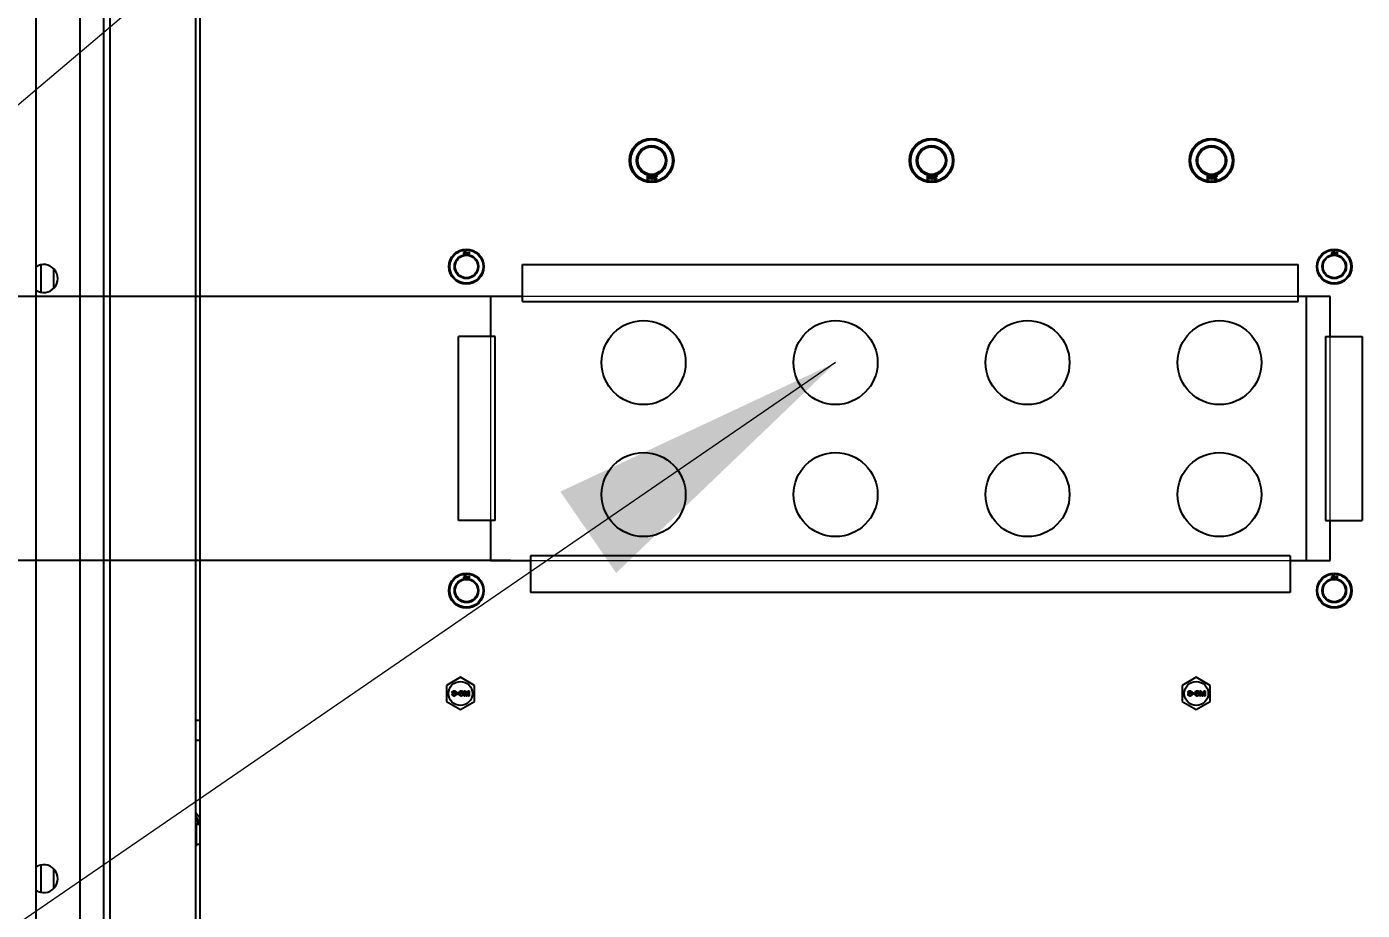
# Model space of a CAD drawing. Header units: millimetres. Extents: x 0 to 87554, y -20854 to 20404.
# Drawn here: x 7163.9 to 7497.8, y -14471.1 to -14250.3 of the extents above; entities that cross this region are included whole.
import ezdxf

# ---------------------------------------------------------------- set-up
doc = ezdxf.new("R2010")
doc.units = ezdxf.units.MM
doc.layers.get('0').update_dxf_attribs({"lineweight": 15})
doc.layers.get('Defpoints').update_dxf_attribs({"lineweight": 15})
for name, color, linetype in [('2401-00012-M3-8PWMC_0', 7, 'Continuous'), ('2401-00238-M5_0', 7, 'Continuous'), ('2401-00389_NFHS-M6-8_0', 7, 'Continuous'), ('2403-00165_B-M5-1_0', 7, 'Continuous'), ('4209-40888_0_0', 7, 'Continuous'), ('4209-DBFS01_0', 7, 'Continuous'), ('4212-KH001_041_0', 7, 'Continuous'), ('4215-12648_0', 7, 'Continuous'), ('4215-12654_1_0', 7, 'Continuous'), ('4215-12657_0', 7, 'Continuous'), ('4215-12661_1_0', 7, 'Continuous'), ('DT-240_0', 7, 'Continuous'), ('EM-S-M6-ZC_0', 7, 'Continuous'), ('EXTRUDED-37605_AA_0', 7, 'Continuous'), ('EXTRUDED-44050_AA_0', 7, 'Continuous'), ('EXTRUDED-45423_AA_0', 7, 'Continuous')]:
    doc.layers.add(name, color=color, linetype=linetype)
doc.layers.add('THICK', color=7, linetype='Continuous', lineweight=0)
doc.styles.get("Standard").update_dxf_attribs({"font": 'isocp.shx', "width": 0.707, "bigfont": 'hztxt.shx'})
doc.styles.add('仿宋', font='', dxfattribs={"width": 0.8})
doc.styles.get('仿宋').set_extended_font_data('仿宋_gb2312')
doc.dimstyles.new('12倍', dxfattribs={"dimscale": 21, "dimtxt": 3.5, "dimasz": 2.5, "dimexe": 1.5, "dimexo": 0, "dimgap": 1, "dimtad": 1, "dimtoh": 1, "dimdsep": 46, "dimtxsty": '仿宋', "dimcen": 2.5, "dimdle": 5, "dimclrd": 4, "dimclre": 4, "dimclrt": 3, "dimadec": 0, "dimazin": 0, "dimtfac": 1, "dimtmove": 0, "dimatfit": 3, "dimfxl": 1, "dimtolj": 1, "dimarcsym": 0})
doc.dimstyles.new('DJ', dxfattribs={"dimtxt": 75, "dimasz": 75, "dimexe": 20, "dimexo": 0, "dimgap": 20, "dimtad": 1, "dimdec": 1, "dimtxsty": 'Standard', "dimcen": 10, "dimclrd": 95, "dimclre": 95, "dimclrt": 95, "dimadec": 0, "dimazin": 0, "dimtfac": 1, "dimtdec": 1, "dimtmove": 1, "dimatfit": 3, "dimfxl": 1, "dimlwd": 13, "dimlwe": 15, "dimarcsym": 0})

# ---------------------------------------------------------------- blocks, each defined once
blk = doc.blocks.new('ju7888')
at = {"color": 6}
blk.add_lwpolyline([(291.29, -1195.58), (357.29, -1195.58), (357.29, -985.58), (291.29, -985.58)], close=True, dxfattribs=at)
at = {"layer": '2401-00012-M3-8PWMC_0', "color": 87, "linetype": 'Continuous'}
for p, q in [((423.24, -1268.28), (423.24, -1269.06)), ((428.24, -1268.28), (428.24, -1269.06)), ((422.81, -1269.06), (422.81, -1269.28)), ((428.66, -1269.06), (422.81, -1269.06)), ((428.66, -1269.06), (428.66, -1269.28))]:
    blk.add_line(p, q, dxfattribs=at)
at = {"layer": '2401-00238-M5_0', "color": 87, "linetype": 'Continuous'}
for p, q in [((397.29, -1268.28), (397.29, -1269.28)), ((402.29, -1268.28), (402.29, -1269.28))]:
    blk.add_line(p, q, dxfattribs=at)
at = {"layer": '2401-00389_NFHS-M6-8_0', "color": 87, "linetype": 'Continuous'}
for p, q in [((388.47, -1015.58), (386.45, -1019.08)), ((392.51, -1015.58), (388.47, -1015.58)), ((389.84, -1017.12), (389.84, -1016.88)), ((389.84, -1016.88), (391.14, -1016.88)), ((391, -1017.53), (389.84, -1017.12)), ((389.84, -1017.93), (391, -1017.53)), ((389.84, -1018.18), (389.84, -1017.93)), ((391.14, -1018.18), (389.84, -1018.18)), ((389.87, -1018.69), (389.95, -1018.55)), ((389.95, -1018.55), (390.06, -1018.47)), ((390.06, -1018.47), (390.2, -1018.42)), ((390.12, -1017.04), (391.14, -1017.42)), ((391.14, -1017.04), (390.12, -1017.04)), ((391.14, -1017.63), (390.12, -1018.01)), ((390.12, -1018.01), (391.14, -1018.01)), ((390.23, -1018.55), (390.14, -1018.58)), ((390.2, -1018.42), (390.39, -1018.39)), ((390.39, -1018.53), (390.23, -1018.55)), ((390.34, -1018.69), (390.45, -1018.53)), ((390.39, -1018.39), (390.59, -1018.39)), ((390.45, -1018.53), (390.39, -1018.53)), ((390.59, -1018.39), (390.78, -1018.42)), ((390.67, -1018.55), (390.59, -1018.58)), ((390.75, -1018.55), (390.67, -1018.55)), ((390.83, -1018.58), (390.75, -1018.55)), ((390.78, -1018.42), (390.92, -1018.47)), ((390.92, -1018.47), (391.03, -1018.55)), ((391.03, -1018.55), (391.11, -1018.69)), ((391.14, -1016.88), (391.14, -1017.04)), ((391.14, -1017.42), (391.14, -1017.63)), ((391.14, -1018.01), (391.14, -1018.18)), ((394.53, -1019.08), (392.51, -1015.58)), ((386.45, -1019.08), (388.47, -1022.58)), ((389.84, -1018.83), (389.87, -1018.69)), ((389.84, -1018.93), (389.84, -1018.83)), ((389.87, -1019.07), (389.84, -1018.93)), ((389.84, -1020.61), (389.87, -1020.48)), ((389.84, -1020.72), (389.84, -1020.61)), ((389.87, -1020.86), (389.84, -1020.72)), ((389.95, -1019.2), (389.87, -1019.07)), ((389.87, -1020.48), (389.95, -1020.34)), ((389.95, -1020.99), (389.87, -1020.86)), ((390.06, -1019.29), (389.95, -1019.2)), ((389.95, -1020.34), (390.03, -1020.26)), ((390.03, -1021.07), (389.95, -1020.99)), ((390, -1018.72), (389.98, -1018.8)), ((389.98, -1018.8), (389.98, -1018.96)), ((389.98, -1018.96), (390, -1019.04)), ((390, -1020.5), (389.98, -1020.61)), ((389.98, -1020.61), (389.98, -1020.72)), ((389.98, -1020.72), (390, -1020.83)), ((390.06, -1018.64), (390, -1018.72)), ((390, -1019.04), (390.06, -1019.12)), ((390.09, -1020.4), (390, -1020.5)), ((390, -1020.83), (390.09, -1020.94)), ((390.03, -1020.26), (390.17, -1020.21)), ((390.17, -1021.13), (390.03, -1021.07)), ((390.14, -1018.58), (390.06, -1018.64)), ((390.06, -1019.12), (390.14, -1019.18)), ((390.14, -1019.31), (390.06, -1019.29)), ((390.17, -1020.34), (390.09, -1020.4)), ((390.09, -1020.94), (390.17, -1020.99)), ((390.14, -1019.18), (390.14, -1019.31)), ((390.17, -1020.21), (390.25, -1020.21)), ((390.23, -1020.34), (390.17, -1020.34)), ((390.17, -1020.99), (390.23, -1020.99)), ((390.25, -1021.13), (390.17, -1021.13)), ((390.23, -1019.8), (390.23, -1019.75)), ((390.23, -1019.75), (390.42, -1019.75)), ((390.42, -1019.8), (390.23, -1019.8)), ((390.31, -1020.4), (390.23, -1020.34)), ((390.23, -1020.99), (390.31, -1020.94)), ((390.25, -1020.21), (390.36, -1020.26)), ((390.36, -1021.07), (390.25, -1021.13)), ((390.28, -1019.61), (390.31, -1019.58)), ((390.42, -1019.75), (390.28, -1019.61)), ((390.28, -1019.94), (390.42, -1019.8)), ((390.31, -1019.96), (390.28, -1019.94)), ((390.31, -1018.83), (390.34, -1018.69)), ((390.31, -1018.96), (390.31, -1018.83)), ((390.34, -1019.1), (390.31, -1018.96)), ((390.31, -1019.58), (390.47, -1019.75)), ((390.47, -1019.8), (390.31, -1019.96)), ((390.39, -1020.5), (390.31, -1020.4)), ((390.31, -1020.94), (390.39, -1020.83)), ((390.42, -1019.23), (390.34, -1019.1)), ((390.36, -1020.26), (390.45, -1020.34)), ((390.45, -1020.99), (390.36, -1021.07)), ((390.42, -1020.61), (390.39, -1020.5)), ((390.39, -1020.83), (390.42, -1020.72)), ((390.5, -1019.31), (390.42, -1019.23)), ((390.42, -1020.72), (390.42, -1020.61)), ((390.47, -1018.72), (390.45, -1018.8)), ((390.45, -1018.8), (390.45, -1018.99)), ((390.45, -1018.99), (390.47, -1019.07)), ((390.45, -1020.34), (390.47, -1020.4)), ((390.47, -1020.94), (390.45, -1020.99)), ((390.53, -1018.64), (390.47, -1018.72)), ((390.47, -1019.07), (390.53, -1019.15)), ((390.47, -1019.75), (390.64, -1019.58)), ((390.64, -1019.96), (390.47, -1019.8)), ((390.47, -1020.4), (390.5, -1020.34)), ((390.5, -1020.99), (390.47, -1020.94)), ((390.64, -1019.37), (390.5, -1019.31)), ((390.5, -1020.34), (390.59, -1020.23)), ((390.59, -1021.1), (390.5, -1020.99)), ((390.59, -1018.58), (390.53, -1018.64)), ((390.53, -1019.15), (390.59, -1019.2)), ((390.67, -1019.61), (390.53, -1019.75)), ((390.53, -1019.75), (390.72, -1019.75)), ((390.53, -1019.8), (390.67, -1019.94)), ((390.72, -1019.8), (390.53, -1019.8)), ((390.56, -1020.5), (390.53, -1020.61)), ((390.53, -1020.61), (390.53, -1020.72)), ((390.53, -1020.72), (390.56, -1020.83)), ((390.61, -1020.4), (390.56, -1020.5)), ((390.56, -1020.83), (390.61, -1020.94)), ((390.59, -1019.2), (390.67, -1019.23)), ((390.59, -1020.23), (390.72, -1020.18)), ((390.72, -1021.15), (390.59, -1021.1)), ((390.72, -1020.31), (390.61, -1020.4)), ((390.61, -1020.94), (390.72, -1021.02)), ((390.78, -1019.37), (390.64, -1019.37)), ((390.64, -1019.58), (390.67, -1019.61)), ((390.67, -1019.94), (390.64, -1019.96)), ((390.67, -1019.23), (390.75, -1019.23)), ((390.72, -1019.75), (390.72, -1019.8)), ((390.72, -1020.18), (390.81, -1020.18)), ((390.81, -1020.31), (390.72, -1020.31)), ((390.72, -1021.02), (390.81, -1021.02)), ((390.81, -1021.15), (390.72, -1021.15)), ((390.75, -1019.23), (390.83, -1019.2)), ((390.92, -1019.31), (390.78, -1019.37)), ((390.81, -1020.18), (390.94, -1020.23)), ((390.92, -1020.4), (390.81, -1020.31)), ((390.81, -1021.02), (390.92, -1020.94)), ((390.94, -1021.1), (390.81, -1021.15)), ((390.92, -1018.64), (390.83, -1018.58)), ((390.83, -1019.2), (390.92, -1019.15)), ((390.97, -1018.72), (390.92, -1018.64)), ((390.92, -1019.15), (390.97, -1019.07)), ((391.03, -1019.23), (390.92, -1019.31)), ((390.97, -1020.5), (390.92, -1020.4)), ((390.92, -1020.94), (390.97, -1020.83)), ((390.94, -1020.23), (391.03, -1020.31)), ((391.03, -1021.02), (390.94, -1021.1)), ((391, -1018.8), (390.97, -1018.72)), ((390.97, -1019.07), (391, -1018.99)), ((391, -1020.61), (390.97, -1020.5)), ((390.97, -1020.83), (391, -1020.72)), ((391, -1018.99), (391, -1018.8)), ((391, -1020.72), (391, -1020.61)), ((391.11, -1019.1), (391.03, -1019.23)), ((391.03, -1020.31), (391.11, -1020.45)), ((391.11, -1020.88), (391.03, -1021.02)), ((391.11, -1018.69), (391.14, -1018.83)), ((391.14, -1018.96), (391.11, -1019.1)), ((391.11, -1020.45), (391.14, -1020.59)), ((391.14, -1020.75), (391.11, -1020.88)), ((391.14, -1018.83), (391.14, -1018.96)), ((391.14, -1020.59), (391.14, -1020.75)), ((392.51, -1022.58), (394.53, -1019.08)), ((388.47, -1022.58), (392.51, -1022.58)), ((388.47, -1199.58), (386.45, -1203.08)), ((392.51, -1199.58), (388.47, -1199.58)), ((389.84, -1201.12), (389.84, -1200.88)), ((389.84, -1200.88), (391.14, -1200.88)), ((391, -1201.53), (389.84, -1201.12)), ((389.84, -1201.93), (391, -1201.53)), ((389.84, -1202.18), (389.84, -1201.93)), ((391.14, -1202.18), (389.84, -1202.18)), ((390.12, -1201.04), (391.14, -1201.42)), ((391.14, -1201.04), (390.12, -1201.04)), ((391.14, -1201.63), (390.12, -1202.01)), ((390.12, -1202.01), (391.14, -1202.01)), ((391.14, -1200.88), (391.14, -1201.04)), ((391.14, -1201.42), (391.14, -1201.63)), ((391.14, -1202.01), (391.14, -1202.18)), ((394.53, -1203.08), (392.51, -1199.58)), ((386.45, -1203.08), (388.47, -1206.58)), ((389.84, -1202.83), (389.87, -1202.69)), ((389.84, -1202.93), (389.84, -1202.83)), ((389.87, -1203.07), (389.84, -1202.93)), ((389.84, -1204.61), (389.87, -1204.48)), ((389.84, -1204.72), (389.84, -1204.61)), ((389.87, -1204.86), (389.84, -1204.72)), ((389.87, -1202.69), (389.95, -1202.55)), ((389.95, -1203.2), (389.87, -1203.07)), ((389.87, -1204.48), (389.95, -1204.34)), ((389.95, -1204.99), (389.87, -1204.86)), ((389.95, -1202.55), (390.06, -1202.47)), ((390.06, -1203.29), (389.95, -1203.2)), ((389.95, -1204.34), (390.03, -1204.26)), ((390.03, -1205.07), (389.95, -1204.99)), ((390, -1202.72), (389.98, -1202.8)), ((389.98, -1202.8), (389.98, -1202.96)), ((389.98, -1202.96), (390, -1203.04)), ((390, -1204.5), (389.98, -1204.61)), ((389.98, -1204.61), (389.98, -1204.72)), ((389.98, -1204.72), (390, -1204.83)), ((390.06, -1202.64), (390, -1202.72)), ((390, -1203.04), (390.06, -1203.12)), ((390.09, -1204.4), (390, -1204.5)), ((390, -1204.83), (390.09, -1204.94)), ((390.03, -1204.26), (390.17, -1204.21)), ((390.17, -1205.13), (390.03, -1205.07)), ((390.06, -1202.47), (390.2, -1202.42)), ((390.14, -1202.58), (390.06, -1202.64)), ((390.06, -1203.12), (390.14, -1203.18)), ((390.14, -1203.31), (390.06, -1203.29)), ((390.17, -1204.34), (390.09, -1204.4)), ((390.09, -1204.94), (390.17, -1204.99)), ((390.23, -1202.55), (390.14, -1202.58)), ((390.14, -1203.18), (390.14, -1203.31)), ((390.17, -1204.21), (390.25, -1204.21)), ((390.23, -1204.34), (390.17, -1204.34)), ((390.17, -1204.99), (390.23, -1204.99)), ((390.25, -1205.13), (390.17, -1205.13)), ((390.2, -1202.42), (390.39, -1202.39)), ((390.39, -1202.53), (390.23, -1202.55)), ((390.23, -1203.8), (390.23, -1203.75)), ((390.23, -1203.75), (390.42, -1203.75)), ((390.42, -1203.8), (390.23, -1203.8)), ((390.31, -1204.4), (390.23, -1204.34)), ((390.23, -1204.99), (390.31, -1204.94)), ((390.25, -1204.21), (390.36, -1204.26)), ((390.36, -1205.07), (390.25, -1205.13)), ((390.28, -1203.61), (390.31, -1203.58)), ((390.42, -1203.75), (390.28, -1203.61)), ((390.28, -1203.94), (390.42, -1203.8)), ((390.31, -1203.96), (390.28, -1203.94)), ((390.31, -1202.83), (390.34, -1202.69)), ((390.31, -1202.96), (390.31, -1202.83)), ((390.34, -1203.1), (390.31, -1202.96)), ((390.31, -1203.58), (390.47, -1203.75)), ((390.47, -1203.8), (390.31, -1203.96)), ((390.39, -1204.5), (390.31, -1204.4)), ((390.31, -1204.94), (390.39, -1204.83)), ((390.34, -1202.69), (390.45, -1202.53)), ((390.42, -1203.23), (390.34, -1203.1)), ((390.36, -1204.26), (390.45, -1204.34)), ((390.45, -1204.99), (390.36, -1205.07)), ((390.39, -1202.39), (390.59, -1202.39)), ((390.45, -1202.53), (390.39, -1202.53)), ((390.42, -1204.61), (390.39, -1204.5)), ((390.39, -1204.83), (390.42, -1204.72)), ((390.5, -1203.31), (390.42, -1203.23)), ((390.42, -1204.72), (390.42, -1204.61)), ((390.47, -1202.72), (390.45, -1202.8)), ((390.45, -1202.8), (390.45, -1202.99)), ((390.45, -1202.99), (390.47, -1203.07)), ((390.45, -1204.34), (390.47, -1204.4)), ((390.47, -1204.94), (390.45, -1204.99)), ((390.53, -1202.64), (390.47, -1202.72)), ((390.47, -1203.07), (390.53, -1203.15)), ((390.47, -1203.75), (390.64, -1203.58)), ((390.64, -1203.96), (390.47, -1203.8)), ((390.47, -1204.4), (390.5, -1204.34)), ((390.5, -1204.99), (390.47, -1204.94)), ((390.64, -1203.37), (390.5, -1203.31)), ((390.5, -1204.34), (390.59, -1204.23)), ((390.59, -1205.1), (390.5, -1204.99)), ((390.59, -1202.58), (390.53, -1202.64)), ((390.53, -1203.15), (390.59, -1203.2)), ((390.67, -1203.61), (390.53, -1203.75)), ((390.53, -1203.75), (390.72, -1203.75)), ((390.53, -1203.8), (390.67, -1203.94)), ((390.72, -1203.8), (390.53, -1203.8)), ((390.56, -1204.5), (390.53, -1204.61)), ((390.53, -1204.61), (390.53, -1204.72)), ((390.53, -1204.72), (390.56, -1204.83)), ((390.61, -1204.4), (390.56, -1204.5)), ((390.56, -1204.83), (390.61, -1204.94)), ((390.59, -1202.39), (390.78, -1202.42)), ((390.67, -1202.55), (390.59, -1202.58)), ((390.59, -1203.2), (390.67, -1203.23)), ((390.59, -1204.23), (390.72, -1204.18)), ((390.72, -1205.15), (390.59, -1205.1)), ((390.72, -1204.31), (390.61, -1204.4)), ((390.61, -1204.94), (390.72, -1205.02)), ((390.78, -1203.37), (390.64, -1203.37)), ((390.64, -1203.58), (390.67, -1203.61)), ((390.67, -1203.94), (390.64, -1203.96)), ((390.75, -1202.55), (390.67, -1202.55)), ((390.67, -1203.23), (390.75, -1203.23)), ((390.72, -1203.75), (390.72, -1203.8)), ((390.72, -1204.18), (390.81, -1204.18)), ((390.81, -1204.31), (390.72, -1204.31)), ((390.72, -1205.02), (390.81, -1205.02)), ((390.81, -1205.15), (390.72, -1205.15)), ((390.83, -1202.58), (390.75, -1202.55)), ((390.75, -1203.23), (390.83, -1203.2)), ((390.78, -1202.42), (390.92, -1202.47)), ((390.92, -1203.31), (390.78, -1203.37)), ((390.81, -1204.18), (390.94, -1204.23)), ((390.92, -1204.4), (390.81, -1204.31)), ((390.81, -1205.02), (390.92, -1204.94)), ((390.94, -1205.1), (390.81, -1205.15)), ((390.92, -1202.64), (390.83, -1202.58)), ((390.83, -1203.2), (390.92, -1203.15)), ((390.92, -1202.47), (391.03, -1202.55)), ((390.97, -1202.72), (390.92, -1202.64)), ((390.92, -1203.15), (390.97, -1203.07)), ((391.03, -1203.23), (390.92, -1203.31)), ((390.97, -1204.5), (390.92, -1204.4)), ((390.92, -1204.94), (390.97, -1204.83)), ((390.94, -1204.23), (391.03, -1204.31)), ((391.03, -1205.02), (390.94, -1205.1)), ((391, -1202.8), (390.97, -1202.72)), ((390.97, -1203.07), (391, -1202.99)), ((391, -1204.61), (390.97, -1204.5)), ((390.97, -1204.83), (391, -1204.72)), ((391, -1202.99), (391, -1202.8)), ((391, -1204.72), (391, -1204.61)), ((391.03, -1202.55), (391.11, -1202.69)), ((391.11, -1203.1), (391.03, -1203.23)), ((391.03, -1204.31), (391.11, -1204.45)), ((391.11, -1204.88), (391.03, -1205.02)), ((391.11, -1202.69), (391.14, -1202.83)), ((391.14, -1202.96), (391.11, -1203.1)), ((391.11, -1204.45), (391.14, -1204.59)), ((391.14, -1204.75), (391.11, -1204.88)), ((391.14, -1202.83), (391.14, -1202.96)), ((391.14, -1204.59), (391.14, -1204.75)), ((392.51, -1206.58), (394.53, -1203.08)), ((388.47, -1206.58), (392.51, -1206.58))]:
    blk.add_line(p, q, dxfattribs=at)
at = {"layer": '2403-00165_B-M5-1_0', "color": 87, "linetype": 'Continuous'}
for p, q in [((280.09, -984.01), (280.09, -983.88)), ((280.09, -983.88), (280.79, -983.88)), ((280.71, -984.23), (280.09, -984.01)), ((280.09, -984.44), (280.71, -984.23)), ((280.09, -984.58), (280.09, -984.44)), ((280.78, -984.58), (280.09, -984.58)), ((280.09, -985.19), (280.09, -984.69)), ((280.09, -984.69), (280.48, -984.69)), ((280.16, -984.76), (280.16, -985.19)), ((280.4, -984.76), (280.16, -984.76)), ((280.24, -983.96), (280.79, -984.17)), ((280.79, -983.96), (280.24, -983.96)), ((280.79, -984.28), (280.24, -984.49)), ((280.24, -984.49), (280.78, -984.49)), ((280.34, -984.91), (280.36, -984.84)), ((280.34, -985), (280.34, -984.91)), ((280.36, -985.07), (280.34, -985)), ((280.36, -984.84), (280.4, -984.76)), ((280.4, -985.14), (280.36, -985.07)), ((280.46, -985.19), (280.4, -985.14)), ((280.43, -984.85), (280.42, -984.91)), ((280.42, -984.91), (280.42, -985)), ((280.42, -985), (280.43, -985.06)), ((280.48, -984.79), (280.43, -984.85)), ((280.43, -985.06), (280.46, -985.1)), ((280.46, -985.1), (280.51, -985.13)), ((280.48, -984.69), (280.48, -984.79)), ((280.51, -985.13), (280.55, -985.14)), ((280.55, -985.14), (280.58, -985.14)), ((280.58, -985.14), (280.62, -985.13)), ((280.61, -984.69), (280.67, -984.72)), ((280.61, -984.78), (280.61, -984.69)), ((280.67, -984.81), (280.61, -984.78)), ((280.62, -985.13), (280.67, -985.1)), ((280.67, -984.72), (280.73, -984.76)), ((280.7, -984.85), (280.67, -984.81)), ((280.67, -985.1), (280.7, -985.06)), ((280.73, -985.14), (280.67, -985.19)), ((280.71, -984.91), (280.7, -984.85)), ((280.7, -985.06), (280.71, -985)), ((280.71, -985), (280.71, -984.91)), ((280.73, -984.76), (280.77, -984.84)), ((280.77, -985.07), (280.73, -985.14)), ((280.77, -984.84), (280.79, -984.91)), ((280.79, -985), (280.77, -985.07)), ((280.79, -983.88), (280.79, -983.96)), ((280.79, -984.17), (280.79, -984.28)), ((280.79, -984.91), (280.79, -985)), ((361.09, -984.01), (361.09, -983.88)), ((361.09, -983.88), (361.79, -983.88)), ((361.71, -984.23), (361.09, -984.01)), ((361.09, -984.44), (361.71, -984.23)), ((361.09, -984.58), (361.09, -984.44)), ((361.78, -984.58), (361.09, -984.58)), ((361.09, -985.19), (361.09, -984.69)), ((361.09, -984.69), (361.48, -984.69)), ((361.16, -984.76), (361.16, -985.19)), ((361.4, -984.76), (361.16, -984.76)), ((361.24, -983.96), (361.79, -984.17)), ((361.79, -983.96), (361.24, -983.96)), ((361.79, -984.28), (361.24, -984.49)), ((361.24, -984.49), (361.78, -984.49)), ((361.34, -984.91), (361.36, -984.84)), ((361.34, -985), (361.34, -984.91)), ((361.36, -985.07), (361.34, -985)), ((361.36, -984.84), (361.4, -984.76)), ((361.4, -985.14), (361.36, -985.07)), ((361.46, -985.19), (361.4, -985.14)), ((361.43, -984.85), (361.42, -984.91)), ((361.42, -984.91), (361.42, -985)), ((361.42, -985), (361.43, -985.06)), ((361.48, -984.79), (361.43, -984.85)), ((361.43, -985.06), (361.46, -985.1)), ((361.46, -985.1), (361.51, -985.13)), ((361.48, -984.69), (361.48, -984.79)), ((361.51, -985.13), (361.55, -985.14)), ((361.55, -985.14), (361.58, -985.14)), ((361.58, -985.14), (361.62, -985.13)), ((361.61, -984.69), (361.67, -984.72)), ((361.61, -984.78), (361.61, -984.69)), ((361.67, -984.81), (361.61, -984.78)), ((361.62, -985.13), (361.67, -985.1)), ((361.67, -984.72), (361.73, -984.76)), ((361.7, -984.85), (361.67, -984.81)), ((361.67, -985.1), (361.7, -985.06)), ((361.73, -985.14), (361.67, -985.19)), ((361.71, -984.91), (361.7, -984.85)), ((361.7, -985.06), (361.71, -985)), ((361.71, -985), (361.71, -984.91)), ((361.73, -984.76), (361.77, -984.84)), ((361.77, -985.07), (361.73, -985.14)), ((361.77, -984.84), (361.79, -984.91)), ((361.79, -985), (361.77, -985.07)), ((361.79, -983.88), (361.79, -983.96)), ((361.79, -984.17), (361.79, -984.28)), ((361.79, -984.91), (361.79, -985)), ((280.16, -985.19), (280.09, -985.19)), ((280.54, -985.22), (280.46, -985.19)), ((280.59, -985.22), (280.54, -985.22)), ((280.67, -985.19), (280.59, -985.22)), ((361.16, -985.19), (361.09, -985.19)), ((361.54, -985.22), (361.46, -985.19)), ((361.59, -985.22), (361.54, -985.22)), ((361.67, -985.19), (361.59, -985.22)), ((280.09, -1201.01), (280.09, -1200.88)), ((280.09, -1200.88), (280.79, -1200.88)), ((280.71, -1201.23), (280.09, -1201.01)), ((280.09, -1201.44), (280.71, -1201.23)), ((280.09, -1201.58), (280.09, -1201.44)), ((280.78, -1201.58), (280.09, -1201.58)), ((280.09, -1202.19), (280.09, -1201.69)), ((280.09, -1201.69), (280.48, -1201.69)), ((280.16, -1202.19), (280.09, -1202.19)), ((280.16, -1201.76), (280.16, -1202.19)), ((280.4, -1201.76), (280.16, -1201.76)), ((280.24, -1200.96), (280.79, -1201.17)), ((280.79, -1200.96), (280.24, -1200.96)), ((280.79, -1201.28), (280.24, -1201.49)), ((280.24, -1201.49), (280.78, -1201.49)), ((280.34, -1201.91), (280.36, -1201.84)), ((280.34, -1202), (280.34, -1201.91)), ((280.36, -1202.07), (280.34, -1202)), ((280.36, -1201.84), (280.4, -1201.76)), ((280.4, -1202.14), (280.36, -1202.07)), ((280.46, -1202.19), (280.4, -1202.14)), ((280.43, -1201.85), (280.42, -1201.91)), ((280.42, -1201.91), (280.42, -1202)), ((280.42, -1202), (280.43, -1202.06)), ((280.48, -1201.79), (280.43, -1201.85)), ((280.43, -1202.06), (280.46, -1202.1)), ((280.46, -1202.1), (280.51, -1202.13)), ((280.54, -1202.22), (280.46, -1202.19)), ((280.48, -1201.69), (280.48, -1201.79)), ((280.51, -1202.13), (280.55, -1202.14)), ((280.59, -1202.22), (280.54, -1202.22)), ((280.55, -1202.14), (280.58, -1202.14)), ((280.58, -1202.14), (280.62, -1202.13)), ((280.67, -1202.19), (280.59, -1202.22)), ((280.61, -1201.69), (280.67, -1201.72)), ((280.61, -1201.78), (280.61, -1201.69)), ((280.67, -1201.81), (280.61, -1201.78)), ((280.62, -1202.13), (280.67, -1202.1)), ((280.67, -1201.72), (280.73, -1201.76)), ((280.7, -1201.85), (280.67, -1201.81)), ((280.67, -1202.1), (280.7, -1202.06)), ((280.73, -1202.14), (280.67, -1202.19)), ((280.71, -1201.91), (280.7, -1201.85)), ((280.7, -1202.06), (280.71, -1202)), ((280.71, -1202), (280.71, -1201.91)), ((280.73, -1201.76), (280.77, -1201.84)), ((280.77, -1202.07), (280.73, -1202.14)), ((280.77, -1201.84), (280.79, -1201.91)), ((280.79, -1202), (280.77, -1202.07)), ((280.79, -1200.88), (280.79, -1200.96)), ((280.79, -1201.17), (280.79, -1201.28)), ((280.79, -1201.91), (280.79, -1202)), ((361.09, -1201.01), (361.09, -1200.88)), ((361.09, -1200.88), (361.79, -1200.88)), ((361.71, -1201.23), (361.09, -1201.01)), ((361.09, -1201.44), (361.71, -1201.23)), ((361.09, -1201.58), (361.09, -1201.44)), ((361.78, -1201.58), (361.09, -1201.58)), ((361.09, -1202.19), (361.09, -1201.69)), ((361.09, -1201.69), (361.48, -1201.69)), ((361.16, -1202.19), (361.09, -1202.19)), ((361.16, -1201.76), (361.16, -1202.19)), ((361.4, -1201.76), (361.16, -1201.76)), ((361.24, -1200.96), (361.79, -1201.17)), ((361.79, -1200.96), (361.24, -1200.96)), ((361.79, -1201.28), (361.24, -1201.49)), ((361.24, -1201.49), (361.78, -1201.49)), ((361.34, -1201.91), (361.36, -1201.84)), ((361.34, -1202), (361.34, -1201.91)), ((361.36, -1202.07), (361.34, -1202)), ((361.36, -1201.84), (361.4, -1201.76)), ((361.4, -1202.14), (361.36, -1202.07)), ((361.46, -1202.19), (361.4, -1202.14)), ((361.43, -1201.85), (361.42, -1201.91)), ((361.42, -1201.91), (361.42, -1202)), ((361.42, -1202), (361.43, -1202.06)), ((361.48, -1201.79), (361.43, -1201.85)), ((361.43, -1202.06), (361.46, -1202.1)), ((361.46, -1202.1), (361.51, -1202.13)), ((361.54, -1202.22), (361.46, -1202.19)), ((361.48, -1201.69), (361.48, -1201.79)), ((361.51, -1202.13), (361.55, -1202.14)), ((361.59, -1202.22), (361.54, -1202.22)), ((361.55, -1202.14), (361.58, -1202.14)), ((361.58, -1202.14), (361.62, -1202.13)), ((361.67, -1202.19), (361.59, -1202.22)), ((361.61, -1201.69), (361.67, -1201.72)), ((361.61, -1201.78), (361.61, -1201.69)), ((361.67, -1201.81), (361.61, -1201.78)), ((361.62, -1202.13), (361.67, -1202.1)), ((361.67, -1201.72), (361.73, -1201.76)), ((361.7, -1201.85), (361.67, -1201.81)), ((361.67, -1202.1), (361.7, -1202.06)), ((361.73, -1202.14), (361.67, -1202.19)), ((361.71, -1201.91), (361.7, -1201.85)), ((361.7, -1202.06), (361.71, -1202)), ((361.71, -1202), (361.71, -1201.91)), ((361.73, -1201.76), (361.77, -1201.84)), ((361.77, -1202.07), (361.73, -1202.14)), ((361.77, -1201.84), (361.79, -1201.91)), ((361.79, -1202), (361.77, -1202.07)), ((361.79, -1200.88), (361.79, -1200.96)), ((361.79, -1201.17), (361.79, -1201.28)), ((361.79, -1201.91), (361.79, -1202))]:
    blk.add_line(p, q, dxfattribs=at)
for centre, radius in [((283.79, -984.58), 4.38), ((283.79, -984.58), 4.17), ((283.79, -984.58), 3.01), ((283.79, -984.58), 2.81), ((364.79, -984.58), 4.38), ((364.79, -984.58), 4.17), ((364.79, -984.58), 3.01), ((364.79, -984.58), 2.81), ((283.79, -1201.58), 4.38), ((283.79, -1201.58), 4.17), ((283.79, -1201.58), 3.01), ((283.79, -1201.58), 2.81), ((364.79, -1201.58), 4.38), ((364.79, -1201.58), 4.17), ((364.79, -1201.58), 3.01), ((364.79, -1201.58), 2.81)]:
    blk.add_circle(centre, radius, dxfattribs=at)
at = {"layer": '4209-40888_0_0', "color": 87, "linetype": 'Continuous'}
for p, q in [((283.29, -1308.02), (290.29, -1308.02)), ((433.29, -1308.02), (440.29, -1308.02))]:
    blk.add_line(p, q, dxfattribs=at)
at = {"layer": '4209-DBFS01_0', "color": 87, "linetype": 'Continuous'}
blk.add_line((291.29, -991.58), (357.29, -991.58), dxfattribs=at)
at = {"layer": '4212-KH001_041_0', "color": 87, "linetype": 'Continuous'}
for p, q in [((585.29, -1269.28), (-2.71, -1269.28)), ((-2.71, -1290.78), (585.29, -1290.78)), ((585.29, -1292.28), (-2.71, -1292.28)), ((289.23, -1304.78), (284.35, -1304.78)), ((439.23, -1304.78), (434.35, -1304.78))]:
    blk.add_line(p, q, dxfattribs=at)
at = {"layer": '4215-12648_0', "color": 87, "linetype": 'Continuous'}
for p, q in [((301.29, -986.78), (301.29, -977.58)), ((301.29, -977.58), (347.29, -977.58)), ((347.29, -986.78), (347.29, -977.58)), ((291.29, -985.58), (291.29, -993.58)), ((301.29, -985.58), (291.29, -985.58)), ((301.29, -986.78), (347.29, -986.78)), ((357.29, -985.58), (347.29, -985.58)), ((357.29, -995.58), (357.29, -985.58)), ((283.29, -1187.58), (283.29, -993.58)), ((292.49, -993.58), (283.29, -993.58)), ((292.49, -1187.58), (292.49, -993.58)), ((356.09, -995.58), (356.09, -1185.58)), ((356.09, -995.58), (365.29, -995.58)), ((365.29, -995.58), (365.29, -1185.58)), ((292.49, -1187.58), (283.29, -1187.58)), ((291.29, -1187.58), (291.29, -1195.58)), ((356.09, -1185.58), (365.29, -1185.58)), ((357.29, -1195.58), (357.29, -1185.58)), ((301.29, -1194.38), (301.29, -1203.58)), ((347.29, -1194.38), (301.29, -1194.38)), ((347.29, -1194.38), (347.29, -1203.58)), ((291.29, -1195.58), (301.29, -1195.58)), ((347.29, -1195.58), (357.29, -1195.58)), ((347.29, -1203.58), (301.29, -1203.58)), ((-2.71, -1268.28), (585.29, -1268.28))]:
    blk.add_line(p, q, dxfattribs=at)
for centre in [(390.49, -1019.08), (390.49, -1203.08)]:
    blk.add_circle(centre, 3, dxfattribs=at)
at = {"layer": '4215-12654_1_0', "color": 87, "linetype": 'Continuous'}
for points in [[(421.66, -1268.26), (421.2, -1268.56), (420.76, -1268.9), (420.37, -1269.27)], [(421.22, -1269.27), (421.76, -1268.88), (422.35, -1268.54), (422.96, -1268.26)]]:
    blk.add_open_spline(points, degree=3, dxfattribs=at)
at = {"layer": '4215-12657_0', "color": 87, "linetype": 'Continuous'}
blk.add_line((-80.71, -1309.28), (655.29, -1309.28), dxfattribs=at)
at = {"layer": '4215-12661_1_0', "color": 87, "linetype": 'Continuous'}
blk.add_line((-59.71, -1298.28), (634.29, -1298.28), dxfattribs=at)
for centre in [(286.79, -1307.28), (436.79, -1307.28)]:
    blk.add_arc(centre, 3.5, 325.109, 214.891, dxfattribs=at)
at = {"layer": 'DT-240_0', "color": 87, "linetype": 'Continuous'}
for centre in [(307.79, -1013.28), (340.79, -1013.28), (307.79, -1061.28), (340.79, -1061.28), (307.79, -1109.28), (340.79, -1109.28), (307.79, -1157.28), (340.79, -1157.28)]:
    blk.add_circle(centre, 10.5, dxfattribs=at)
at = {"layer": 'EM-S-M6-ZC_0', "color": 87, "linetype": 'Continuous'}
for p, q in [((260.86, -1014.14), (260.89, -1014.1)), ((260.89, -1014.1), (260.99, -1014.03)), ((260.94, -1014.25), (260.92, -1014.33)), ((260.99, -1014.18), (260.94, -1014.25)), ((260.98, -1014.64), (260.99, -1014.65)), ((260.99, -1014.03), (261.12, -1013.98)), ((261.07, -1014.13), (260.99, -1014.18)), ((260.99, -1014.65), (261.07, -1014.7)), ((261.12, -1014.85), (261.01, -1014.81)), ((261.03, -1015.08), (261.99, -1015.08)), ((261.03, -1015.48), (261.73, -1015.23)), ((261.73, -1015.23), (261.04, -1015.23)), ((261.15, -1014.1), (261.07, -1014.13)), ((261.07, -1014.7), (261.15, -1014.73)), ((261.12, -1013.98), (261.25, -1013.98)), ((261.3, -1014.88), (261.12, -1014.85)), ((261.22, -1014.1), (261.15, -1014.1)), ((261.15, -1014.73), (261.22, -1014.73)), ((261.3, -1014.13), (261.22, -1014.1)), ((261.22, -1014.73), (261.3, -1014.7)), ((261.25, -1013.98), (261.38, -1014.03)), ((261.35, -1014.18), (261.3, -1014.13)), ((261.3, -1014.7), (261.35, -1014.65)), ((261.48, -1014.88), (261.3, -1014.88)), ((261.4, -1014.25), (261.35, -1014.18)), ((261.35, -1014.65), (261.4, -1014.58)), ((261.38, -1014.03), (261.45, -1014.1)), ((261.43, -1014.33), (261.4, -1014.25)), ((261.4, -1014.58), (261.43, -1014.5)), ((261.43, -1014.5), (261.43, -1014.33)), ((261.53, -1014.6), (261.43, -1014.75)), ((261.43, -1014.75), (261.48, -1014.75)), ((261.45, -1014.1), (261.53, -1014.23)), ((261.48, -1014.75), (261.63, -1014.73)), ((261.66, -1014.85), (261.48, -1014.88)), ((261.53, -1014.23), (261.55, -1014.35)), ((261.55, -1014.48), (261.53, -1014.6)), ((261.55, -1014.35), (261.55, -1014.48)), ((261.63, -1014.73), (261.71, -1014.7)), ((261.78, -1014.8), (261.66, -1014.85)), ((261.71, -1014.03), (261.78, -1014.05)), ((261.71, -1014.15), (261.71, -1014.03)), ((261.78, -1014.2), (261.71, -1014.15)), ((261.71, -1014.7), (261.78, -1014.65)), ((261.78, -1014.05), (261.89, -1014.13)), ((261.84, -1014.28), (261.78, -1014.2)), ((261.78, -1014.65), (261.84, -1014.58)), ((261.89, -1014.73), (261.78, -1014.8)), ((261.86, -1014.35), (261.84, -1014.28)), ((261.84, -1014.58), (261.86, -1014.5)), ((261.86, -1014.5), (261.86, -1014.35)), ((261.89, -1014.13), (261.96, -1014.25)), ((261.96, -1014.6), (261.89, -1014.73)), ((261.96, -1014.25), (261.99, -1014.38)), ((261.99, -1014.48), (261.96, -1014.6)), ((261.99, -1014.38), (261.99, -1014.48)), ((261.99, -1015.08), (261.99, -1015.3)), ((261.99, -1016.28), (260.9, -1016.28)), ((260.94, -1016.13), (261.73, -1016.13)), ((261.73, -1016.13), (260.99, -1015.85)), ((261.01, -1015.71), (261.99, -1016.05)), ((261.99, -1015.3), (261.02, -1015.64)), ((261.99, -1016.05), (261.99, -1016.28)), ((260.86, -1084.14), (260.89, -1084.1)), ((260.89, -1084.1), (260.99, -1084.03)), ((260.94, -1084.25), (260.92, -1084.33)), ((260.99, -1084.18), (260.94, -1084.25)), ((260.98, -1084.64), (260.99, -1084.65)), ((260.99, -1084.03), (261.12, -1083.98)), ((261.07, -1084.13), (260.99, -1084.18)), ((260.99, -1084.65), (261.07, -1084.7)), ((261.12, -1084.85), (261.01, -1084.81)), ((261.99, -1085.3), (261.02, -1085.64)), ((261.03, -1085.08), (261.99, -1085.08)), ((261.03, -1085.48), (261.73, -1085.23)), ((261.73, -1085.23), (261.04, -1085.23)), ((261.15, -1084.1), (261.07, -1084.13)), ((261.07, -1084.7), (261.15, -1084.73)), ((261.12, -1083.98), (261.25, -1083.98)), ((261.3, -1084.88), (261.12, -1084.85)), ((261.22, -1084.1), (261.15, -1084.1)), ((261.15, -1084.73), (261.22, -1084.73)), ((261.3, -1084.13), (261.22, -1084.1)), ((261.22, -1084.73), (261.3, -1084.7)), ((261.25, -1083.98), (261.38, -1084.03)), ((261.35, -1084.18), (261.3, -1084.13)), ((261.3, -1084.7), (261.35, -1084.65)), ((261.48, -1084.88), (261.3, -1084.88)), ((261.4, -1084.25), (261.35, -1084.18)), ((261.35, -1084.65), (261.4, -1084.58)), ((261.38, -1084.03), (261.45, -1084.1)), ((261.43, -1084.33), (261.4, -1084.25)), ((261.4, -1084.58), (261.43, -1084.5)), ((261.43, -1084.5), (261.43, -1084.33)), ((261.53, -1084.6), (261.43, -1084.75)), ((261.43, -1084.75), (261.48, -1084.75)), ((261.45, -1084.1), (261.53, -1084.23)), ((261.48, -1084.75), (261.63, -1084.73)), ((261.66, -1084.85), (261.48, -1084.88)), ((261.53, -1084.23), (261.55, -1084.35)), ((261.55, -1084.48), (261.53, -1084.6)), ((261.55, -1084.35), (261.55, -1084.48)), ((261.63, -1084.73), (261.71, -1084.7)), ((261.78, -1084.8), (261.66, -1084.85)), ((261.71, -1084.03), (261.78, -1084.05)), ((261.71, -1084.15), (261.71, -1084.03)), ((261.78, -1084.2), (261.71, -1084.15)), ((261.71, -1084.7), (261.78, -1084.65)), ((261.78, -1084.05), (261.89, -1084.13)), ((261.84, -1084.28), (261.78, -1084.2)), ((261.78, -1084.65), (261.84, -1084.58)), ((261.89, -1084.73), (261.78, -1084.8)), ((261.86, -1084.35), (261.84, -1084.28)), ((261.84, -1084.58), (261.86, -1084.5)), ((261.86, -1084.5), (261.86, -1084.35)), ((261.89, -1084.13), (261.96, -1084.25)), ((261.96, -1084.6), (261.89, -1084.73)), ((261.96, -1084.25), (261.99, -1084.38)), ((261.99, -1084.48), (261.96, -1084.6)), ((261.99, -1084.38), (261.99, -1084.48)), ((261.99, -1085.08), (261.99, -1085.3)), ((261.99, -1086.28), (260.9, -1086.28)), ((260.94, -1086.13), (261.73, -1086.13)), ((261.73, -1086.13), (260.99, -1085.85)), ((261.01, -1085.71), (261.99, -1086.05)), ((261.99, -1086.05), (261.99, -1086.28)), ((260.86, -1154.14), (260.89, -1154.1)), ((260.89, -1154.1), (260.99, -1154.03)), ((260.94, -1154.25), (260.92, -1154.33)), ((260.99, -1154.18), (260.94, -1154.25)), ((260.98, -1154.64), (260.99, -1154.65)), ((260.99, -1154.03), (261.12, -1153.98)), ((261.07, -1154.13), (260.99, -1154.18)), ((260.99, -1154.65), (261.07, -1154.7)), ((261.12, -1154.85), (261.01, -1154.81)), ((261.99, -1155.3), (261.02, -1155.64)), ((261.03, -1155.08), (261.99, -1155.08)), ((261.03, -1155.48), (261.73, -1155.23)), ((261.73, -1155.23), (261.04, -1155.23)), ((261.15, -1154.1), (261.07, -1154.13)), ((261.07, -1154.7), (261.15, -1154.73)), ((261.12, -1153.98), (261.25, -1153.98)), ((261.3, -1154.88), (261.12, -1154.85)), ((261.22, -1154.1), (261.15, -1154.1)), ((261.15, -1154.73), (261.22, -1154.73)), ((261.3, -1154.13), (261.22, -1154.1)), ((261.22, -1154.73), (261.3, -1154.7)), ((261.25, -1153.98), (261.38, -1154.03)), ((261.35, -1154.18), (261.3, -1154.13)), ((261.3, -1154.7), (261.35, -1154.65)), ((261.48, -1154.88), (261.3, -1154.88)), ((261.4, -1154.25), (261.35, -1154.18)), ((261.35, -1154.65), (261.4, -1154.58)), ((261.38, -1154.03), (261.45, -1154.1)), ((261.43, -1154.33), (261.4, -1154.25)), ((261.4, -1154.58), (261.43, -1154.5)), ((261.43, -1154.5), (261.43, -1154.33)), ((261.53, -1154.6), (261.43, -1154.75)), ((261.43, -1154.75), (261.48, -1154.75)), ((261.45, -1154.1), (261.53, -1154.23)), ((261.48, -1154.75), (261.63, -1154.73)), ((261.66, -1154.85), (261.48, -1154.88)), ((261.53, -1154.23), (261.55, -1154.35)), ((261.55, -1154.48), (261.53, -1154.6)), ((261.55, -1154.35), (261.55, -1154.48)), ((261.63, -1154.73), (261.71, -1154.7)), ((261.78, -1154.8), (261.66, -1154.85)), ((261.71, -1154.03), (261.78, -1154.05)), ((261.71, -1154.15), (261.71, -1154.03)), ((261.78, -1154.2), (261.71, -1154.15)), ((261.71, -1154.7), (261.78, -1154.65)), ((261.78, -1154.05), (261.89, -1154.13)), ((261.84, -1154.28), (261.78, -1154.2)), ((261.78, -1154.65), (261.84, -1154.58)), ((261.89, -1154.73), (261.78, -1154.8)), ((261.86, -1154.35), (261.84, -1154.28)), ((261.84, -1154.58), (261.86, -1154.5)), ((261.86, -1154.5), (261.86, -1154.35)), ((261.89, -1154.13), (261.96, -1154.25)), ((261.96, -1154.6), (261.89, -1154.73)), ((261.96, -1154.25), (261.99, -1154.38)), ((261.99, -1154.48), (261.96, -1154.6)), ((261.99, -1154.38), (261.99, -1154.48)), ((261.99, -1155.08), (261.99, -1155.3)), ((261.99, -1156.28), (260.9, -1156.28)), ((260.94, -1156.13), (261.73, -1156.13)), ((261.73, -1156.13), (260.99, -1155.85)), ((261.01, -1155.71), (261.99, -1156.05)), ((261.99, -1156.05), (261.99, -1156.28))]:
    blk.add_line(p, q, dxfattribs=at)
for centre, radius in [((257.29, -1015.28), 5.53), ((257.29, -1015.28), 5.22), ((257.29, -1015.28), 3.75), ((257.29, -1015.28), 3.45), ((257.29, -1085.28), 5.53), ((257.29, -1085.28), 5.22), ((257.29, -1085.28), 3.75), ((257.29, -1085.28), 3.45), ((257.29, -1155.28), 5.53), ((257.29, -1155.28), 5.22), ((257.29, -1155.28), 3.75), ((257.29, -1155.28), 3.45)]:
    blk.add_circle(centre, radius, dxfattribs=at)
at = {"layer": 'EXTRUDED-37605_AA_0', "color": 87, "linetype": 'Continuous'}
for p, q in [((422.39, -1268.55), (422.39, -1269.28)), ((423.09, -1268.28), (423.09, -1269.06))]:
    blk.add_line(p, q, dxfattribs=at)
at = {"layer": 'EXTRUDED-44050_AA_0', "color": 87, "linetype": 'Continuous'}
blk.add_line((422.39, -1268.55), (422.39, -1269.28), dxfattribs=at)
at = {"layer": 'EXTRUDED-45423_AA_0', "color": 87, "linetype": 'Continuous'}
for q in [(422.39, -1269.28), (423.24, -1268.76)]:
    blk.add_line((422.39, -1268.76), q, dxfattribs=at)
blk = doc.blocks.new('*D210')
at = {"layer": 'Defpoints', "color": 0, "lineweight": -3}
for p in [(7094.01, -14383.73), (7279.84, -14383.73), (7270.28, -14504.73)]:
    blk.add_point(p, dxfattribs=at)
at = {"layer": 'THICK', "color": 4, "linetype": 'Continuous', "lineweight": -2}
for p, q in [((7279.84, -14383.73), (7094.01, -14383.73)), ((7094.01, -14473.23), (7094.01, -14415.23)), ((7270.28, -14504.73), (7094.01, -14504.73))]:
    blk.add_line(p, q, dxfattribs=at)
at = {"layer": 'THICK', "color": 4, "lineweight": -3}
for points in [[(7088.76, -14415.23), (7099.26, -14415.23), (7094.01, -14383.73)], [(7088.76, -14473.23), (7099.26, -14473.23), (7094.01, -14504.73)]]:
    blk.add_solid(points, dxfattribs=at)
at = {"layer": 'THICK', "color": 3, "lineweight": -3, "insert": (7067.76, -14444.23), "char_height": 31.5, "attachment_point": 5, "rotation": 90, "style": '仿宋'}
blk.add_mtext('\\A1;121', dxfattribs=at)
blk = doc.blocks.new('*D211')
at = {"layer": 'Defpoints', "color": 0, "lineweight": -3}
for p in [(7094.01, -14317.73), (7284.84, -14317.73), (7284.84, -14383.73)]:
    blk.add_point(p, dxfattribs=at)
at = {"layer": 'THICK', "color": 4, "linetype": 'Continuous', "lineweight": -2}
for p, q in [((7094.01, -14286.23), (7094.01, -14254.73)), ((7284.84, -14317.73), (7094.01, -14317.73)), ((7094.01, -14383.73), (7094.01, -14317.73)), ((7284.84, -14383.73), (7094.01, -14383.73)), ((7094.01, -14415.23), (7094.01, -14446.73))]:
    blk.add_line(p, q, dxfattribs=at)
at = {"layer": 'THICK', "color": 4, "lineweight": -3}
for points in [[(7088.76, -14286.23), (7099.26, -14286.23), (7094.01, -14317.73)], [(7088.76, -14415.23), (7099.26, -14415.23), (7094.01, -14383.73)]]:
    blk.add_solid(points, dxfattribs=at)
at = {"layer": 'THICK', "color": 3, "lineweight": -3, "insert": (7067.76, -14350.73), "char_height": 31.5, "attachment_point": 5, "rotation": 90, "style": '仿宋'}
blk.add_mtext('\\A1;66', dxfattribs=at)
blk = doc.blocks.new('*D212')
at = {"layer": 'Defpoints', "color": 0, "lineweight": -3}
for p in [(7094.01, -14155.73), (7284.84, -14155.73), (7283.84, -14317.73)]:
    blk.add_point(p, dxfattribs=at)
at = {"layer": 'THICK', "color": 4, "linetype": 'Continuous', "lineweight": -2}
for p, q in [((7284.84, -14155.73), (7094.01, -14155.73)), ((7094.01, -14286.23), (7094.01, -14187.23)), ((7283.84, -14317.73), (7094.01, -14317.73))]:
    blk.add_line(p, q, dxfattribs=at)
at = {"layer": 'THICK', "color": 4, "lineweight": -3}
for points in [[(7088.76, -14187.23), (7099.26, -14187.23), (7094.01, -14155.73)], [(7088.76, -14286.23), (7099.26, -14286.23), (7094.01, -14317.73)]]:
    blk.add_solid(points, dxfattribs=at)
at = {"layer": 'THICK', "color": 3, "lineweight": -3, "insert": (7067.76, -14236.73), "char_height": 31.5, "attachment_point": 5, "rotation": 90, "style": '仿宋'}
blk.add_mtext('\\A1;162', dxfattribs=at)

msp = doc.modelspace()

# ---------------------------------------------------------------- block references
at = {"rotation": 270}
msp.add_blockref('ju7888', (8475.412, -14026.445), dxfattribs=at)

# ---------------------------------------------------------------- dimensions: what is measured, and where the dimension line sits
at = {"layer": 'THICK', "lineweight": -3}
for base, p1, p2, picture, middle in [((7094.013, -14155.734), (7283.837, -14317.734), (7284.837, -14155.734), '*D212', (7067.763, -14236.734)), ((7094.013, -14317.734), (7284.837, -14383.734), (7284.837, -14317.734), '*D211', (7067.763, -14350.734)), ((7094.013, -14383.734), (7270.282, -14504.734), (7279.837, -14383.734), '*D210', (7067.763, -14444.234))]:
    dim = msp.add_linear_dim(base=base, p1=p1, p2=p2, angle=90, dimstyle='12倍', override={"dimtxt": 1.5, "dimasz": 1.5, "dimexe": 0, "dimgap": 0.5}, dxfattribs=at)
    dim.commit()
    dim.dimension.update_dxf_attribs({"geometry": picture, "text_midpoint": middle})

# ---------------------------------------------------------------- leaders
for points in [[(7313.883, -14141.244), (5857.209, -15371.993)], [(7366.137, -14334.234), (5849.769, -15374.322)]]:
    msp.add_leader(points, dimstyle='DJ', override={"dimtad": 0, "dimfxl": 1.25, "dimarcsym": 1}, dxfattribs=at)

doc.saveas('drawing.dxf')
